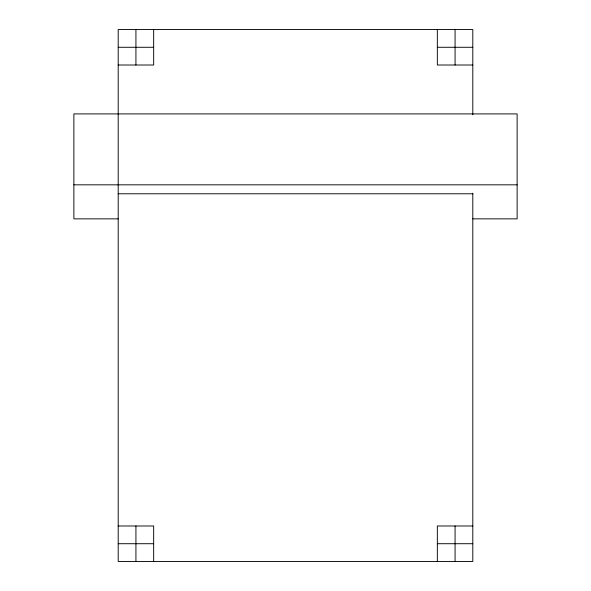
<?xml version="1.0" encoding="UTF-8"?>
<svg xmlns="http://www.w3.org/2000/svg" width="591" height="591" viewBox="0 0 591 591"><rect width="100%" height="100%" fill="white"/><g stroke="black" fill="none" stroke-linecap="round" stroke-linejoin="round"><path stroke-width="0.89" d="M118.2 47.28L153.66 47.28M437.34 47.28L472.8 47.28M118.2 65.01L153.66 65.01L153.66 29.55M472.8 65.01L437.34 65.01L437.34 29.55M73.875 184.828L517.125 184.828M118.2 193.782L472.8 193.782M118.2 218.855L73.875 218.855L73.875 113.908L517.125 113.908L517.125 218.855L472.8 218.855M118.2 525.99L153.66 525.99L153.66 561.45M472.8 525.99L437.34 525.99L437.34 561.45M118.2 543.72L153.66 543.72M437.34 543.72L472.8 543.72M472.8 114.794L472.8 29.55L118.2 29.55L118.2 561.45L472.8 561.45L472.8 193.161M455.07 29.55L455.07 65.01M455.07 525.99L455.07 561.45M135.93 29.55L135.93 65.01M135.93 525.99L135.93 561.45"/></g></svg>
